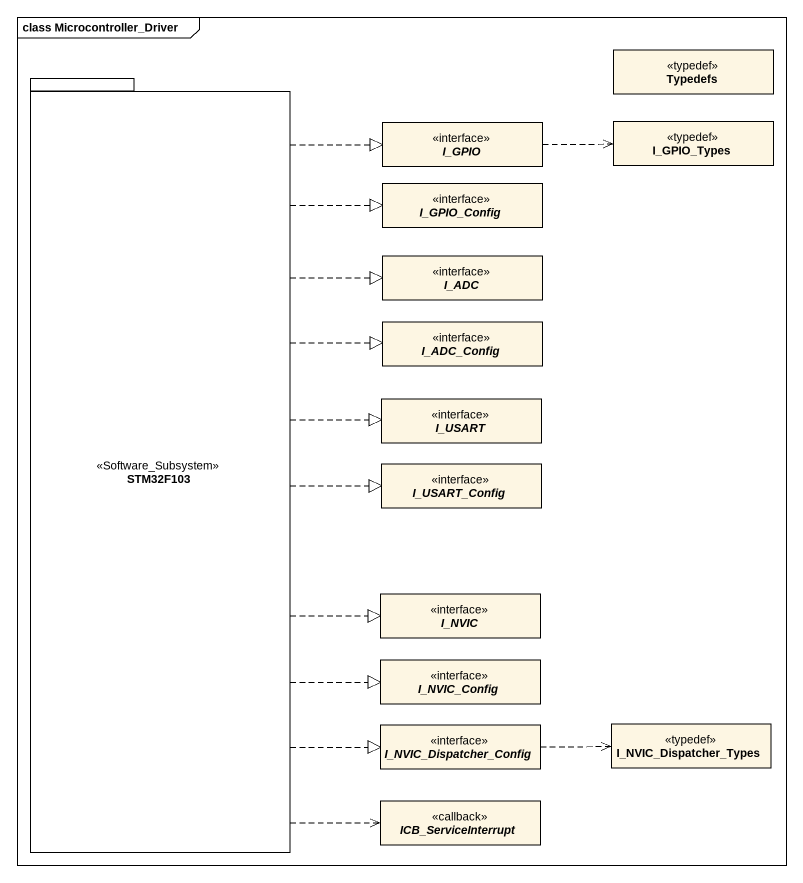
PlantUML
@startuml
mainframe class Microcontroller_Driver
hide circle
hide empty members
class Typedefs <<typedef>>
package STM32F103 <<Software_Subsystem>> {
}
interface I_GPIO
class I_GPIO_Types <<typedef>>
interface I_GPIO_Config
interface I_ADC
interface I_ADC_Config
interface I_USART
interface I_USART_Config
interface I_NVIC
interface I_NVIC_Config
interface I_NVIC_Dispatcher_Config
class I_NVIC_Dispatcher_Types <<typedef>>
interface ICB_ServiceInterrupt <<callback>>
STM32F103 .up.|> I_GPIO
STM32F103 .up.|> I_GPIO_Config
STM32F103 .up.|> I_ADC
STM32F103 .right.|> I_ADC_Config
STM32F103 .right.|> I_USART
STM32F103 .right.|> I_USART_Config
STM32F103 .right.|> I_NVIC
STM32F103 ..|> I_NVIC_Config
STM32F103 ..|> I_NVIC_Dispatcher_Config
STM32F103 ..> ICB_ServiceInterrupt
I_GPIO .right.> I_GPIO_Types
I_NVIC_Dispatcher_Config .right.> I_NVIC_Dispatcher_Types
@enduml
